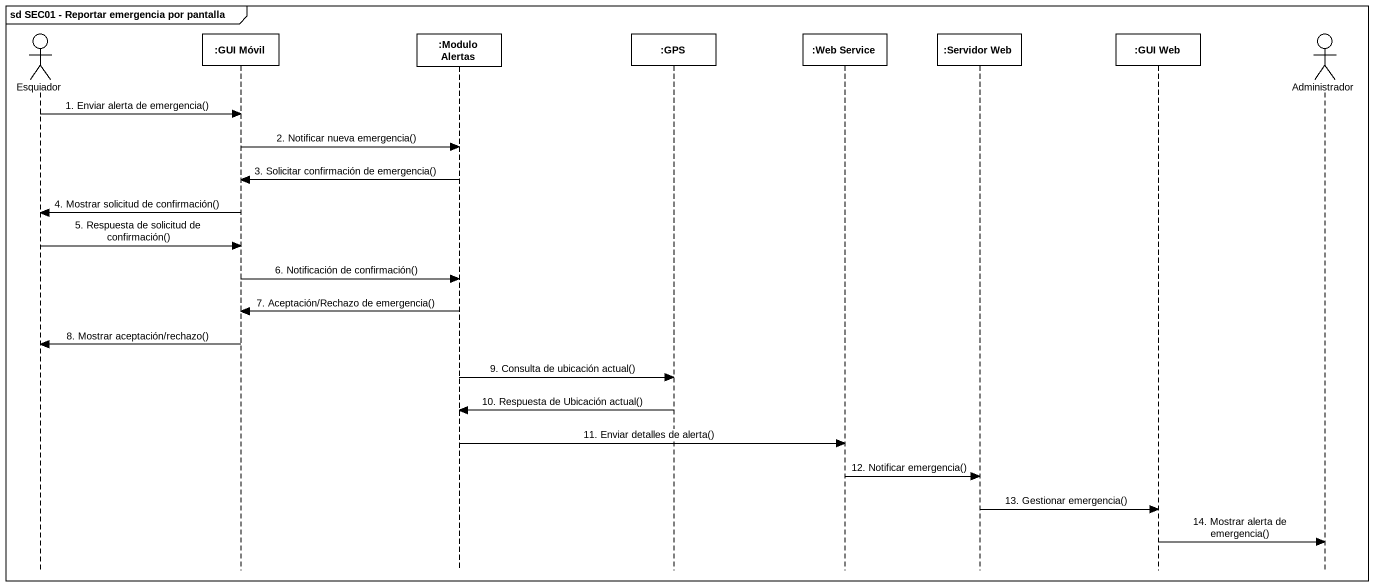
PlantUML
@startuml
mainframe sd SEC01 - Reportar emergencia por pantalla
hide footbox
actor Esquiador
participant ":GUI Móvil" as GUI_Móvil
participant ":Modulo Alertas" as Modulo_Alertas
participant ":GPS" as GPS
participant ":Web Service" as Web_Service
participant ":Servidor Web" as Servidor_Web
participant ":GUI Web" as GUI_Web
actor Administrador

Esquiador -> GUI_Móvil : 1. Enviar alerta de emergencia()
GUI_Móvil -> Modulo_Alertas : 2. Notificar nueva emergencia()
Modulo_Alertas -> GUI_Móvil : 3. Solicitar confirmación de emergencia()
GUI_Móvil -> Esquiador : 4. Mostrar solicitud de confirmación()
Esquiador -> GUI_Móvil : 5. Respuesta de solicitud de confirmación()
GUI_Móvil -> Modulo_Alertas : 6. Notificación de confirmación()
Modulo_Alertas -> GUI_Móvil : 7. Aceptación/Rechazo de emergencia()
GUI_Móvil -> Esquiador : 8. Mostrar aceptación/rechazo()
Modulo_Alertas -> GPS : 9. Consulta de ubicación actual()
GPS -> Modulo_Alertas : 10. Respuesta de Ubicación actual()
Modulo_Alertas -> Web_Service : 11. Enviar detalles de alerta()
Web_Service -> Servidor_Web : 12. Notificar emergencia()
Servidor_Web -> GUI_Web : 13. Gestionar emergencia()
GUI_Web -> Administrador : 14. Mostrar alerta de emergencia()
@enduml
